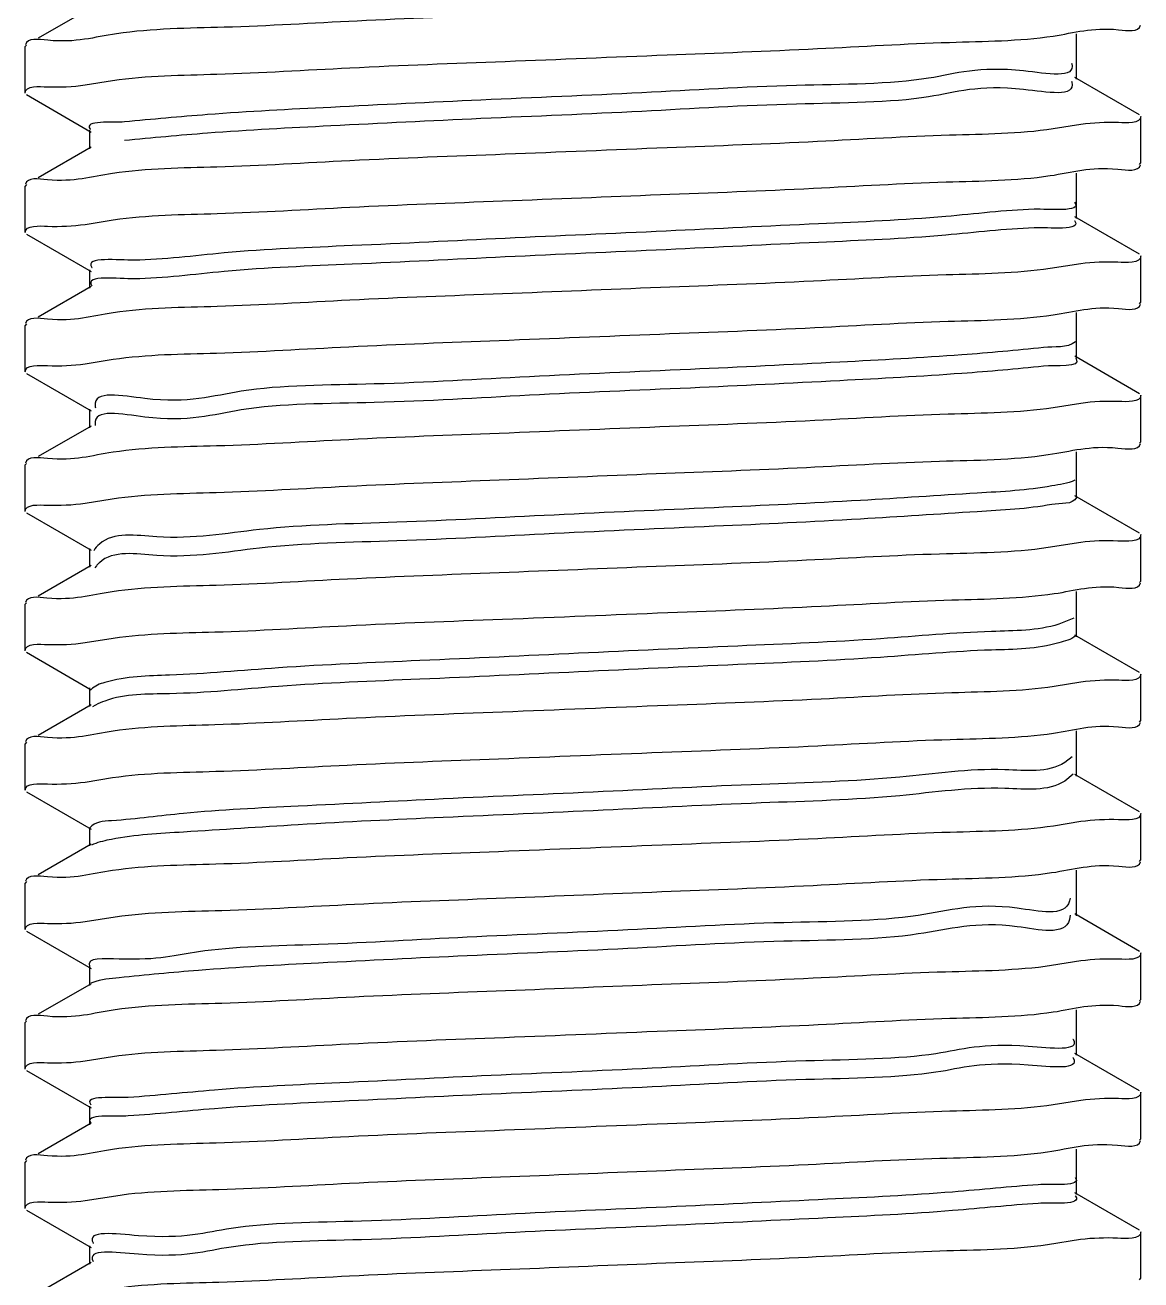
# Model space of a CAD drawing. Header units: millimetres. Extents: x -633009578 to 5705885, y -633235091 to 2571734.
# Drawn here: x 2450057.3 to 2450164.6, y 2001467.7 to 2001588.5 of the extents above; entities that cross this region are included whole.
import ezdxf

# ---------------------------------------------------------------- set-up
doc = ezdxf.new("R2010")
doc.units = ezdxf.units.MM
doc.header["$LTSCALE"] = 1000
doc.header["$MEASUREMENT"] = 0
doc.layers.get('0').update_dxf_attribs({"color": 9})
doc.layers.add('E-WIRE-系统', color=3, linetype='Continuous')

# ---------------------------------------------------------------- blocks, each defined once
blk = doc.blocks.new('G$CF4FACE3C')
at = {"layer": 'E-WIRE-系统'}
for p, q in [((-13618.42997922306, 4626.218022687943), (-13623.03061806643, 4623.554568788735)), ((-13532.67598626227, 4621.61760533636), (-13532.67598626227, 4623.954808304086)), ((-13624.05067991139, 4622.964209037484), (-13624.16555737914, 4622.831297516474)), ((-13624.16555737914, 4618.785656888853), (-13624.16555737914, 4622.831297516474)), ((-13532.67598626227, 4619.999349089456), (-13532.67598626227, 4621.61760533636)), ((-13618.93525966653, 4619.496765253716), (-13616.54697425757, 4619.882505922345)), ((-13533.12140733819, 4619.826554260333), (-13533.08911232394, 4619.731189542566)), ((-13527.18505965034, 4616.895748084993), (-13532.80576034915, 4620.149561736034)), ((-13624.05062995618, 4618.652716502198), (-13618.43002554239, 4615.398958552629)), ((-13527.07018215349, 4612.717195935664), (-13527.07018215349, 4616.762836573878)), ((-13618.5597532955, 4615.549144383753), (-13618.5597532955, 4613.930888137664)), ((-13532.30134727899, 4616.052996429265), (-13534.71069161827, 4615.6643664164)), ((-13618.42997922306, 4614.081100782962), (-13623.03061806643, 4611.417646831018)), ((-13532.67598626227, 4609.480683432543), (-13532.67598626227, 4611.817886399687)), ((-13527.18510961672, 4612.584255528054), (-13527.07018215349, 4612.717195935664)), ((-13624.05067991139, 4610.827287133201), (-13624.16555737914, 4610.694375633146)), ((-13624.16555737914, 4606.648734983872), (-13624.16555737914, 4610.694375633146)), ((-13532.67598626227, 4607.862427184475), (-13532.67598626227, 4609.480683432543)), ((-13618.93349520187, 4607.356464922661), (-13616.49217119557, 4607.749631929793)), ((-13527.18505965034, 4604.758826180594), (-13532.80576034915, 4608.012639829773)), ((-13624.05062995618, 4606.51579458674), (-13618.43002554239, 4603.262036647531)), ((-13527.07018215349, 4600.580274031963), (-13527.07018215349, 4604.625914679258)), ((-13618.5597532955, 4603.412222478888), (-13618.5597532955, 4601.793966231868)), ((-13532.30829748162, 4603.931957146269), (-13534.97597354418, 4603.507996620727)), ((-13618.42997922306, 4601.944178879145), (-13623.03061806643, 4599.280724927899)), ((-13527.18510961672, 4600.447333623539), (-13527.07018215349, 4600.580274031963)), ((-13624.05067991139, 4598.690365228686), (-13624.16555737914, 4598.55745372863)), ((-13532.67598626227, 4597.34376152698), (-13532.67598626227, 4599.680964494008)), ((-13624.16555737914, 4594.511813079356), (-13624.16555737914, 4598.55745372863)), ((-13532.67598626227, 4595.725505279959), (-13532.67598626227, 4597.34376152698)), ((-13618.9341802164, 4595.221119757276), (-13616.51660954137, 4595.610906557995)), ((-13527.18505965034, 4592.621904276777), (-13532.80576034915, 4595.875717925257)), ((-13624.05062995618, 4594.378872682224), (-13618.43002554239, 4591.125114742434)), ((-13527.07018215349, 4588.443352126866), (-13527.07018215349, 4592.488992775441)), ((-13618.5597532955, 4591.275300575071), (-13618.5597532955, 4589.657044328051)), ((-13532.30089983065, 4591.779259729432), (-13534.70896065119, 4591.39065052208)), ((-13618.07835070696, 4589.946554575698), (-13618.068081334, 4589.865211952827)), ((-13618.42997922306, 4589.807256973349), (-13623.03061806643, 4587.143803076004)), ((-13527.18510961672, 4588.310411740211), (-13527.07018215349, 4588.443352126866)), ((-13532.67598626227, 4585.206839621882), (-13532.67598626227, 4587.544042590191)), ((-13624.05067991139, 4586.55344332417), (-13624.16555737914, 4586.420531824115)), ((-13624.16555737914, 4582.374891175539), (-13624.16555737914, 4586.420531824115)), ((-13532.67598626227, 4583.588583376142), (-13532.67598626227, 4585.206839621882)), ((-13618.93756119581, 4583.089782428113), (-13616.60267897043, 4583.46761204279)), ((-13527.18505965034, 4580.484982371097), (-13532.80576034915, 4583.73879602144)), ((-13624.05062995618, 4582.24195078772), (-13618.43002554239, 4578.988192839315)), ((-13527.07018215349, 4576.306430221768), (-13527.07018215349, 4580.352070871624)), ((-13618.5597532955, 4579.138378671254), (-13618.5597532955, 4577.52012242435)), ((-13532.31057380862, 4579.667590905796), (-13535.13130211411, 4579.222903606016)), ((-13618.42997922306, 4577.670335069648), (-13623.03061806643, 4575.006881171023)), ((-13617.95997332036, 4577.641193100601), (-13618.10492676403, 4577.451286089723)), ((-13617.91953572351, 4577.687874548952), (-13617.95997332036, 4577.641193100601)), ((-13527.18510961672, 4576.173489835113), (-13527.07018215349, 4576.306430221768)), ((-13532.67598626227, 4573.069917718065), (-13532.67598626227, 4575.40712068521)), ((-13624.05067991139, 4574.41652142047), (-13624.16555737914, 4574.283609919366)), ((-13624.16555737914, 4570.23796926986), (-13624.16555737914, 4574.283609919366)), ((-13532.89893892687, 4573.06742516451), (-13534.20240057609, 4572.553341647494)), ((-13532.67598626227, 4571.451661470463), (-13532.67598626227, 4573.069917718065)), ((-13527.18505965034, 4568.348060466698), (-13532.80576034915, 4571.601874117623)), ((-13618.93381812936, 4570.947029419243), (-13616.50667348597, 4571.337796307984)), ((-13624.05062995618, 4570.105028883205), (-13618.43002554239, 4566.851270933519)), ((-13527.07018215349, 4564.169508318068), (-13527.07018215349, 4568.215148967807)), ((-13532.29853871162, 4567.498910004739), (-13534.61348321196, 4567.123882258427)), ((-13618.5597532955, 4567.001456766273), (-13618.5597532955, 4565.383200519835)), ((-13618.42997922306, 4565.533413164434), (-13623.03061806643, 4562.869959224598)), ((-13618.09998469055, 4565.473405197263), (-13618.29658793192, 4565.3496853736)), ((-13618.03021574486, 4565.511557967518), (-13618.09998469055, 4565.473405197263)), ((-13527.18510961672, 4564.036567931296), (-13527.07018215349, 4564.169508318068)), ((-13532.67598626227, 4560.932995814248), (-13532.67598626227, 4563.27019878081)), ((-13624.05067991139, 4562.279599514673), (-13624.16555737914, 4562.14668799378)), ((-13624.16555737914, 4558.101047364995), (-13624.16555737914, 4562.14668799378)), ((-13533.04733630153, 4561.011560335523), (-13533.68826036481, 4560.512744536507)), ((-13532.67598626227, 4559.314739566646), (-13532.67598626227, 4560.932995814248)), ((-13532.95118846931, 4559.508673461154), (-13533.68826036481, 4558.894488288905)), ((-13527.18505965034, 4556.211138562881), (-13532.80576034915, 4559.464952211943)), ((-13618.93522091513, 4558.812740493449), (-13616.55320947897, 4559.197435001843)), ((-13624.05062995618, 4557.968106979388), (-13618.43002554239, 4554.714349029702)), ((-13532.30056674988, 4555.366585082258), (-13534.68297113362, 4554.981806783355)), ((-13527.07018215349, 4552.032586414251), (-13527.07018215349, 4556.07822705165)), ((-13618.5597532955, 4554.864534861175), (-13618.5597532955, 4553.246278614155)), ((-13618.42997922306, 4553.396491261316), (-13623.03061806643, 4550.733037320082)), ((-13618.20195417106, 4553.403934647446), (-13618.3884631379, 4553.319435166311)), ((-13527.18510961672, 4551.899646027596), (-13527.07018215349, 4552.032586414251)), ((-13532.67598626227, 4548.796073909267), (-13532.67598626227, 4551.133276876411)), ((-13624.05067991139, 4550.142677608994), (-13624.16555737914, 4550.009766110452)), ((-13624.16555737914, 4545.964125461294), (-13624.16555737914, 4550.009766110452)), ((-13533.23250438529, 4548.701543558738), (-13533.27836374589, 4548.472147394437)), ((-13532.67598626227, 4547.177817662829), (-13532.67598626227, 4548.796073909267)), ((-13618.93054706743, 4546.661598328152), (-13616.32508313376, 4547.077283130027)), ((-13533.22042548261, 4547.210376489791), (-13533.27836374589, 4546.853891148116)), ((-13527.18505965034, 4544.074216657202), (-13532.80576034915, 4547.328030308126)), ((-13624.05062995618, 4545.83118507464), (-13618.43002554239, 4542.577427125419)), ((-13532.30323958211, 4543.239273226354), (-13534.83582016942, 4542.833623991464)), ((-13527.07018215349, 4539.895664509269), (-13527.07018215349, 4543.941305157845)), ((-13618.5597532955, 4542.72761295794), (-13618.5597532955, 4541.109356710338)), ((-13618.42997922306, 4541.259569356334), (-13623.03061806643, 4538.596115405089)), ((-13618.28014734481, 4541.367454628809), (-13618.44936694088, 4541.293433525483)), ((-13527.18510961672, 4539.762724122615), (-13527.07018215349, 4539.895664509269)), ((-13532.67598626227, 4536.659152004169), (-13532.67598626227, 4538.996354971314)), ((-13624.05067991139, 4538.005755706574), (-13624.16555737914, 4537.872844206053)), ((-13624.16555737914, 4533.827203557477), (-13624.16555737914, 4537.872844206053)), ((-13532.67598626227, 4535.040895757847), (-13532.67598626227, 4536.659152004169)), ((-13618.93533338164, 4534.538960767793), (-13616.55547743081, 4534.923423338099)), ((-13527.18505965034, 4531.937294753385), (-13532.80576034915, 4535.191108404309)), ((-13624.05062995618, 4533.694263170823), (-13618.43002554239, 4530.440505220904)), ((-13532.30086454889, 4531.093436475145), (-13534.69370017317, 4530.707169182715)), ((-13527.07018215349, 4527.75874260487), (-13527.07018215349, 4531.804383254144)), ((-13618.5597532955, 4530.590691052261), (-13618.5597532955, 4528.972434805473)), ((-13618.42997922306, 4529.122647450771), (-13623.03061806643, 4526.459193500108)), ((-13527.18510961672, 4527.625802216935), (-13527.07018215349, 4527.75874260487)), ((-13532.67598626227, 4524.522230100352), (-13532.67598626227, 4526.859433066915)), ((-13624.05067991139, 4525.868833800429), (-13624.16555737914, 4525.735922302236)), ((-13624.16555737914, 4521.690281652263), (-13624.16555737914, 4525.735922302236)), ((-13532.67598626227, 4522.903973853565), (-13532.67598626227, 4524.522230100352)), ((-13618.92816321272, 4522.385586780147), (-13616.28031484759, 4522.806704022805)), ((-13527.18505965034, 4519.800372849568), (-13532.80576034915, 4523.054186499561)), ((-13624.05062995618, 4521.557341265609), (-13618.43002554239, 4518.303583316039)), ((-13532.31292857649, 4518.986837566714), (-13535.20541897044, 4518.532961154939)), ((-13527.07018215349, 4515.62182070117), (-13527.07018215349, 4519.667461350327)), ((-13618.5597532955, 4518.45376914728), (-13618.5597532955, 4516.835512901074)), ((-13618.42997922306, 4516.985725546954), (-13623.03061806643, 4514.322271605488)), ((-13527.18510961672, 4515.488880313816), (-13527.07018215349, 4515.62182070117))]:
    blk.add_line(p, q, dxfattribs=at)
for points, start_tangent, end_tangent in [([(-13534.72138272109, 4627.800498652156), (-13543.87565201172, 4627.242105618236), (-13555.34883082518, 4626.697491897852), (-13568.54324977379, 4626.148024126305), (-13582.15496991621, 4625.60463257425), (-13595.27077539219, 4625.060458022053), (-13606.83315993007, 4624.516490833485), (-13616.20317721018, 4623.953325414681)], (-0.989106726983408, -0.1472001448226437), (-0.9892212741019132, -0.1464283813478891)), ([(-13616.20317721018, 4623.953325414681), (-13622.18810058804, 4623.384517930564), (-13624.14222405991, 4622.993140345789)], (-0.9892212738566453, -0.1464283830056969), (-0.3013456453440612, -0.9535149721066895)), ([(-13534.71069161827, 4623.755647671409), (-13529.01984639652, 4624.304825480678), (-13527.09408512432, 4624.691754155909)], (0.9890775586954412, 0.1473960070196001), (0.3075762556383116, 0.9515234347971444)), ([(-13616.54697425873, 4619.882505922345), (-13607.47331580892, 4620.437347534928), (-13595.90005080029, 4620.987347969436), (-13582.38175113429, 4621.549882732215), (-13568.30239922833, 4622.112073652912), (-13555.20699883392, 4622.658066396718), (-13543.72024904611, 4623.204652109649), (-13534.71069161827, 4623.755647671409)], (0.9890489976105111, 0.1475875344537268), (0.9890775584434336, 0.1473960087088393)), ([(-13533.08911232278, 4621.349445778993), (-13537.27201668546, 4620.715730172349), (-13545.54518312169, 4620.082014553132), (-13557.02613235801, 4619.448298883508), (-13570.49021854065, 4618.814583256957), (-13584.50125918561, 4618.180867608171), (-13597.5647296072, 4617.547151979175), (-13608.28718004189, 4616.913436361472), (-13615.52487191837, 4616.279720691615)], (0.2739958931591523, -0.9617308617965743), (-0.9958721155942641, -0.09076744671023923)), ([(-13533.09693023679, 4621.375457766349), (-13533.08911232278, 4621.349445778993)], (0.3011272165811787, -0.9535839760967746), (0.2739961938027605, -0.9617307761627323)), ([(-13624.16555737914, 4618.785656888853), (-13622.22986676847, 4619.332963986206)], (0, 1.000000000000498), (0.9993733962658787, -0.03539512448916757)), ([(-13622.22986676847, 4619.332963986206), (-13618.93525966839, 4619.496765253716)], (0.9993733964038147, -0.03539512059362126), (0.9906784426063852, 0.1362212294597439)), ([(-13533.08911232278, 4619.731189542566), (-13537.27201668546, 4619.097473914153), (-13545.54518312169, 4618.463758285856), (-13557.02613235801, 4617.830042636604), (-13570.49021854065, 4617.196327009355), (-13584.50125918561, 4616.562611349509), (-13597.5647296072, 4615.928895722493), (-13608.28718004189, 4615.295180094079), (-13615.52487191837, 4614.661464445177)], (0.2739958931169325, -0.9617308618092125), (-0.9958721155916785, -0.09076744673645358)), ([(-13615.52487191837, 4616.279720691615), (-13618.50577765983, 4615.646005064482), (-13618.48455859069, 4615.619916925789)], (-0.9958721152286476, -0.09076745072091126), (0.6853701517594142, -0.7281948607033234)), ([(-13529.01984639652, 4616.213544214377), (-13532.30134728039, 4616.052996429265)], (-0.9993499298202588, 0.03605159870769842), (-0.9907875141868598, -0.1354256317421954)), ([(-13527.07018215349, 4616.762836574111), (-13529.01984639652, 4616.213544214377)], (0, -1.000000000000542), (-0.9993499300448423, 0.03605159249065535)), ([(-13534.71069161827, 4615.6643664164), (-13543.72024904611, 4615.113370832638), (-13555.20699883392, 4614.566785120987), (-13568.30239922833, 4614.020792375552), (-13582.38175113429, 4613.458601466496), (-13595.90005080029, 4612.896066704881), (-13607.47331580892, 4612.346066259313), (-13616.54697425873, 4611.791224657325)], (-0.9890775584413556, -0.1473960087243898), (-0.9890489976088253, -0.1475875344648246)), ([(-13616.54697425873, 4611.791224657325), (-13622.22986676847, 4611.241682710708), (-13624.14142945525, 4610.856890710071)], (-0.9890489972978819, -0.1475875365439402), (-0.3101279646927063, -0.9506948224938372)), ([(-13534.97597354301, 4611.599277908099), (-13529.08628495294, 4612.158558184281), (-13527.09294384927, 4612.555811941274)], (0.9892319123033158, 0.1463564951772901), (0.2948900498700933, 0.9555311917921675)), ([(-13616.49217119557, 4607.749631929793), (-13607.45021410799, 4608.301643371698), (-13595.90026146243, 4608.850416845293), (-13582.61696893047, 4609.403506327304), (-13568.8844334993, 4609.951746898121), (-13555.57297362946, 4610.505126061733), (-13544.01196210575, 4611.05238649121), (-13534.97597354301, 4611.599277908099)], (0.9890824348671033, 0.1473632825294029), (0.9892319122807409, 0.146356495331467)), ([(-13536.35622451478, 4608.67513303028), (-13544.05461351993, 4608.041417412576), (-13555.11978084594, 4607.407701785443), (-13568.37143117166, 4606.77398611547), (-13582.39604211296, 4606.140270497766), (-13595.69764128909, 4605.506554837688), (-13606.85737842578, 4604.872839219286), (-13614.68487061886, 4604.23912359227)], (-0.9994041683436827, -0.03451533422786354), (-0.9998803184020981, -0.01547090406728909)), ([(-13532.841484081, 4609.30329662119), (-13536.35622451478, 4608.67513303028)], (0.6053052623829338, -0.7959934292004932), (-0.9994041683388156, -0.03451533437634088)), ([(-13532.85823724465, 4607.70569828141), (-13532.84578298405, 4607.690592442639), (-13536.35622451478, 4607.056876773597)], (0.652022629820422, -0.7581995056858596), (-0.9994041683829732, -0.03451533307800247)), ([(-13624.16555737914, 4606.648734983872), (-13622.20810522395, 4607.199130808236)], (0, 1.000000000000455), (0.999332882997293, -0.0365210755962058)), ([(-13622.20810522395, 4607.199130808236), (-13618.93349520187, 4607.356464922661)], (0.9993328828665645, -0.03652107914028103), (0.9909327129813755, 0.1343590649828242)), ([(-13536.35622451478, 4607.056876773597), (-13544.05461351993, 4606.42316114495), (-13555.11978084594, 4605.789445516071), (-13568.37143117166, 4605.155729878577), (-13582.39604211296, 4604.522014250862), (-13595.69764128909, 4603.888298579608), (-13606.85737842578, 4603.254582952126), (-13614.68487061886, 4602.620867345482)], (-0.999404168344092, -0.03451533422455844), (-0.9998803184015628, -0.01547090407018038)), ([(-13614.68487061886, 4604.23912359227), (-13618.34517757595, 4603.605407921714), (-13618.33380143368, 4603.590488012764)], (-0.9998803183459065, -0.01547090767802015), (0.6193927720384202, -0.7850812656507898)), ([(-13527.07018215349, 4604.625914679258), (-13529.08628495294, 4604.06727691798)], (0, -1.000000000000394), (-0.9992057687809527, 0.03984760515604598)), ([(-13534.97597354301, 4603.507996620727), (-13544.01196210575, 4602.961105237366), (-13555.57297362946, 4602.41384478414), (-13568.8844334993, 4601.860465642414), (-13582.61696893047, 4601.312225061352), (-13595.90026146243, 4600.7591355677), (-13607.45021410799, 4600.210362106678), (-13616.49217119557, 4599.658350652782)], (-0.9892319122754252, -0.1463564953651186), (-0.989082434868648, -0.1473632825181191)), ([(-13529.08628495294, 4604.06727691798), (-13532.30829748162, 4603.931957146269)], (-0.9992057685457815, 0.03984761103936463), (-0.9919256654553654, -0.1268206379535451)), ([(-13614.68487061886, 4602.620867345482), (-13618.3528112974, 4601.997822659905)], (-0.999880318407907, -0.01547090365729667), (0.5707900204542088, -0.8210960677959395)), ([(-13534.70896065119, 4599.481931800372), (-13529.00600994937, 4600.032947456348), (-13527.09431779501, 4600.417714494863)], (0.9890409970424909, 0.1476411398257173), (0.3101449163021424, 0.9506892925095592)), ([(-13616.49217119557, 4599.658350652782), (-13622.20810522395, 4599.107849530177), (-13624.14181112242, 4598.719647255144)], (-0.9890824346763655, -0.1473632838092896), (-0.3059129459450384, -0.9520594884269687)), ([(-13616.51660954137, 4595.610906557995), (-13607.50053718546, 4596.162067966186), (-13596.00506952615, 4596.708902435726), (-13582.90332779242, 4597.255065191886), (-13568.92012898577, 4597.813390906202), (-13555.44029774494, 4598.374004271463), (-13543.849694659, 4598.923986611073), (-13534.70896065119, 4599.481931800372)], (0.9890812324400061, 0.1473713528308662), (0.989040997062926, 0.1476411396906545)), ([(-13535.53804297373, 4596.634535930934), (-13542.64251510124, 4596.000820271671), (-13553.26439082529, 4595.367104643374), (-13566.27065964881, 4594.733389024972), (-13580.273973373, 4594.099673344637), (-13593.7806315003, 4593.465957726701), (-13605.34991050581, 4592.832242077333), (-13613.74774254672, 4592.19852645963), (-13618.07835070603, 4591.564810833079), (-13618.05009817751, 4591.390960151912)], (-0.9944020606103237, -0.1056623956458262), (0.2213096918461686, -0.9752035789132296)), ([(-13532.75696456851, 4597.129047293332), (-13535.53804297373, 4596.634535930934)], (-0.7978996074684445, -0.6027903585836663), (-0.9944020604743554, -0.1056623969235808)), ([(-13532.72928701527, 4595.677886215155), (-13532.70879179542, 4595.64999530185), (-13535.53804297373, 4595.016279673553)], (0.6662423416944264, -0.7457353030392013), (-0.9944020605807744, -0.1056623959214171)), ([(-13624.16555737914, 4594.511813079589), (-13622.21449260227, 4595.061304055387)], (0, 0.9999999999996747), (0.9993464636609469, -0.03614755275027036)), ([(-13622.21449260227, 4595.061304055387), (-13618.9341802164, 4595.221119757276)], (0.9993464635774161, -0.03614755503751419), (0.9908230944541075, 0.1351650675877452)), ([(-13535.53804297373, 4595.016279673553), (-13542.64251510124, 4594.382564002997), (-13553.26439082529, 4593.748848385876), (-13566.27065964881, 4593.115132757579), (-13580.273973373, 4592.481417107978), (-13593.7806315003, 4591.847701479914), (-13605.34991050581, 4591.213985811337), (-13613.74774254672, 4590.580270203995), (-13618.07835070603, 4589.946554575698)], (-0.9944020606066326, -0.1056623956841358), (0.08967241166659497, -0.9959713141383264)), ([(-13527.07018215349, 4592.488992775441), (-13529.00600994937, 4591.941666179686)], (0, -1.00000000000037), (-0.9993695460303009, 0.03550366832550429)), ([(-13534.70896065119, 4591.39065052208), (-13543.849694659, 4590.832705355133), (-13555.44029774494, 4590.282723006443), (-13568.92012898577, 4589.722109630122), (-13582.90332779242, 4589.163783914526), (-13596.00506952615, 4588.617621180252), (-13607.50053718546, 4588.070786710014), (-13616.51660954137, 4587.519625281333)], (-0.9890409970652004, -0.1476411396756644), (-0.9890812324378325, -0.1473713528461126)), ([(-13529.00600994937, 4591.941666179686), (-13532.30089983065, 4591.779259729665)], (-0.999369546116706, 0.03550366595268208), (-0.9907607029430723, -0.1356216409891141)), ([(-13535.13130211271, 4587.314184861141), (-13529.07028922834, 4587.886950436165), (-13527.09314460005, 4588.281791945337)], (0.9892452517759988, 0.1462663045245416), (0.2971467981807811, 0.954831807351861)), ([(-13616.51660954137, 4587.519625281333), (-13622.21449260227, 4586.970022779773), (-13624.14169724355, 4586.582821638905)], (-0.9890812321631041, -0.1473713546882025), (-0.3071720417550557, -0.9516540005509586)), ([(-13616.60267897183, 4583.46761204279), (-13607.54523689928, 4584.022786353598), (-13596.11738403095, 4584.567053551204), (-13582.91159554431, 4585.117810568889), (-13569.23814457981, 4585.663699176279), (-13556.16733675241, 4586.205394518562), (-13544.58451323351, 4586.748726360966), (-13535.13130211271, 4587.314184861141)], (0.9890745720361773, 0.147416047130077), (0.9892452519980257, 0.1462663030222656)), ([(-13534.81950620818, 4584.593938788981), (-13541.31239868049, 4583.960223161732), (-13551.46457512071, 4583.326507501421), (-13564.19312673341, 4582.692791883484), (-13578.14032888459, 4582.059076214209), (-13591.81846621912, 4581.425360586494), (-13603.76852400135, 4580.791644978686), (-13612.71581764054, 4580.157929309527), (-13617.70596036897, 4579.524213691009), (-13618.18204229535, 4578.941362686804)], (-0.9838041566199023, -0.1792467054606147), (-0.4624725848644471, -0.8866335817281893)), ([(-13532.82492826274, 4585.093549833633), (-13534.81950620818, 4584.593938788981)], (-0.8869377637269682, -0.4618889512349929), (-0.9838041579173633, -0.1792466983326859)), ([(-13532.68378981855, 4583.591965684784), (-13534.81950620818, 4582.975682532066)], (-0.397682760780262, -0.917522981608257), (-0.9838041571997614, -0.1792467022810164)), ([(-13624.16555737914, 4582.374891175772), (-13622.2653299165, 4582.917128074332)], (0, 0.9999999999996263), (0.9994337795298508, -0.03364699593009822)), ([(-13622.2653299165, 4582.917128074332), (-13618.93756119581, 4583.089782428113)], (0.9994337798466828, -0.03364698649116937), (0.9903850814769191, 0.1383379571455169)), ([(-13534.81950620818, 4582.975682532066), (-13541.31239868049, 4582.341966912965), (-13551.46457512071, 4581.708251233329), (-13564.19312673341, 4581.074535615626), (-13578.14032888459, 4580.440819966723), (-13591.81846621912, 4579.807104338426), (-13603.76852400135, 4579.173388721072), (-13612.71581764054, 4578.539673062507), (-13617.70596036897, 4577.905957433046), (-13617.91953572351, 4577.687874548952)], (-0.9838041566163161, -0.179246705479437), (-0.6630203319458541, -0.7486013888738885)), ([(-13527.07018215349, 4580.352070871624), (-13529.07028922834, 4579.79566918232)], (0, -0.9999999999996347), (-0.9992011649407021, 0.03996288252129063)), ([(-13535.13130211271, 4579.222903606016), (-13544.58451323351, 4578.657445095363), (-13556.16733675241, 4578.114113252261), (-13569.23814457981, 4577.572417899966), (-13582.91159554431, 4577.026529292576), (-13596.11738403095, 4576.475772295496), (-13607.54523689928, 4575.931505097193), (-13616.60267897183, 4575.376330777537)], (-0.9892452519943324, -0.1462663030477533), (-0.9890745720379156, -0.1474160471188782)), ([(-13529.07028922834, 4579.79566918232), (-13532.31057380722, 4579.667590905796)], (-0.9992011650201977, 0.03996288057547319), (-0.9924496433315078, -0.1226527841175608)), ([(-13534.61348321196, 4575.215163534158), (-13528.99441926181, 4575.760755679454), (-13527.09454968246, 4576.143677627551)], (0.9890735237560632, 0.1474230802983486), (0.3126911664633701, 0.9498548491299406)), ([(-13616.60267897183, 4575.376330777537), (-13622.2653299165, 4574.825846808148), (-13624.14079251955, 4574.446653397521)], (-0.989074571988645, -0.1474160474510459), (-0.3171223023717414, -0.9483846505181938)), ([(-13616.50667348714, 4571.337796308217), (-13607.65600180696, 4571.880006361869), (-13596.20830717403, 4572.426138777402), (-13582.61469811271, 4572.992831931682), (-13568.22269865056, 4573.567594271735), (-13554.88931214833, 4574.124333692132), (-13543.50924351928, 4574.668129570666), (-13534.61348321196, 4575.215163534158)], (0.9891589236890107, 0.1468489825859354), (0.9890735240709126, 0.1474230781855076)), ([(-13534.20240057609, 4572.553341647494), (-13540.06757098855, 4571.919626018615), (-13549.72480824566, 4571.285910401493), (-13562.14399753907, 4570.652194741997), (-13576.0004131163, 4570.018479114282), (-13589.81602367759, 4569.384763443959), (-13602.1171505372, 4568.751047816942), (-13611.59166137478, 4568.117332209018), (-13617.22893241607, 4567.483616549755), (-13618.4122693087, 4566.86797826516)], (-0.9561923659318851, -0.2927390635606505), (-0.6710257182535823, -0.7414340735664745)), ([(-13532.77475831029, 4571.545577618177), (-13534.20240057609, 4570.935085388832)], (-0.6890682871323108, -0.7246964162092315), (-0.9561923675537249, -0.2927390582572791)), ([(-13624.16555737914, 4570.23796926986), (-13622.20810680371, 4570.788364894805)], (0, 1.000000000000365), (0.9993367279873608, -0.03641571221732778)), ([(-13622.20810680371, 4570.788364894805), (-13618.93381812936, 4570.947029419243)], (0.9993367276294767, -0.03641572201766871), (0.9908591516883164, 0.1349004874571047)), ([(-13534.20240057609, 4570.935085388832), (-13540.06757098855, 4570.301369771711), (-13549.72480824566, 4569.667654144461), (-13562.14399753907, 4569.033938475419), (-13576.0004131163, 4568.400222866214), (-13589.81602367759, 4567.766507196939), (-13602.1171505372, 4567.132791579235), (-13611.59166137478, 4566.499075952102), (-13617.22893241607, 4565.865360292257), (-13618.03021574486, 4565.511557967518)], (-0.9561923659284801, -0.2927390635729135), (-0.8826882957983267, -0.4699589050728787)), ([(-13527.07018215349, 4568.215148967807), (-13528.99441926181, 4567.669474413153)], (0, -1.000000000000112), (-0.9994031484172304, 0.03454485393341207)), ([(-13534.61348321196, 4567.123882258427), (-13543.50924351928, 4566.576848293538), (-13554.88931214833, 4566.033052426181), (-13568.22269865056, 4565.476312994841), (-13582.61469811271, 4564.901550654671), (-13596.20830717403, 4564.33485749003), (-13607.65600180696, 4563.788725107326), (-13616.50667348714, 4563.246515041101)], (-0.9890735240711936, -0.1474230781853139), (-0.9891589236924839, -0.1468489825630493)), ([(-13528.99441926181, 4567.669474413153), (-13532.29853871302, 4567.498910004739)], (-0.9994031480982813, 0.03454486318502129), (-0.9903497459656337, -0.1385906947248122)), ([(-13534.68297113362, 4563.073088059551), (-13529.01284501399, 4563.621209818753), (-13527.09421175579, 4564.007038056967)], (0.9890752221193644, 0.1474116853905905), (0.3089729704134807, 0.9510708194209976)), ([(-13616.50667348714, 4563.246515041101), (-13622.20810680371, 4562.697083607432), (-13624.14180420688, 4562.308887214167)], (-0.989158923628377, -0.1468489829949504), (-0.3059879038199496, -0.952035399928257)), ([(-13616.55320947897, 4559.197435001843), (-13607.58080455195, 4559.747063146555), (-13596.12962088012, 4560.292672621319), (-13582.9615078147, 4560.841957855853), (-13568.72482119454, 4561.410473534255), (-13555.17131155753, 4561.975022164057), (-13543.65705792257, 4562.523380319704), (-13534.68297113362, 4563.073088059551)], (0.9890803044208909, 0.147377581086133), (0.989075222237293, 0.147411684599526)), ([(-13533.68826036481, 4560.512744536507), (-13538.91112700477, 4559.879028877709), (-13548.04941565893, 4559.245313258725), (-13560.12836652831, 4558.61159763101), (-13573.85954630608, 4557.977881972329), (-13587.77828231454, 4557.344166344032), (-13600.39989572112, 4556.710450695246), (-13610.37806862663, 4556.076735067763), (-13616.64845280163, 4555.443019449827), (-13618.52507151873, 4554.836878407863)], (-0.8468526686899901, -0.5318275637213077), (-0.623471723173535, -0.7818458993966644)), ([(-13624.16555737914, 4558.101047364995), (-13622.22407709109, 4558.649177863728)], (0, 0.9999999999993905), (0.9993667018482866, -0.0355836372114048)), ([(-13622.22407709109, 4558.649177863728), (-13618.93522091513, 4558.812740493449)], (0.9993667021599552, -0.03558362845881197), (0.9906584206395063, 0.1363667614049042)), ([(-13533.68826036481, 4558.894488288905), (-13538.91112700477, 4558.260772630223), (-13548.04941565893, 4557.627057001344), (-13560.12836652831, 4556.993341374211), (-13573.85954630608, 4556.359625704936), (-13587.77828231454, 4555.725910097943), (-13600.39989572112, 4555.092194437748), (-13610.37806862663, 4554.458478810266), (-13616.64845280163, 4553.82476318127), (-13618.20195417106, 4553.403934647446)], (-0.8468526687492941, -0.5318275636257456), (-0.9301650769682913, -0.3671415661430085)), ([(-13529.01284501399, 4555.529928541393), (-13532.30056674988, 4555.366585082258)], (-0.9993648580944222, 0.03563538135682175), (-0.9906635681172296, -0.1363293614988046)), ([(-13527.07018215349, 4556.07822705165), (-13529.01284501399, 4555.529928541393)], (0, -1.000000000000398), (-0.9993648579614143, 0.03563538510291746)), ([(-13534.68297113362, 4554.981806783355), (-13543.65705792257, 4554.432099053753), (-13555.17131155753, 4553.883740907419), (-13568.72482119454, 4553.319192268536), (-13582.9615078147, 4552.750676588272), (-13596.12962088012, 4552.201391335693), (-13607.58080455195, 4551.655781891081), (-13616.55320947897, 4551.106153724832)], (-0.9890752222357926, -0.147411684610706), (-0.9890803044168385, -0.1473775811128048)), ([(-13534.83582016942, 4550.924905278836), (-13529.0016769385, 4551.485876835301), (-13527.09435311076, 4551.869996337569)], (0.9891535381421824, 0.146885254471751), (0.3105427976391694, 0.9505593988991287)), ([(-13616.55320947897, 4551.106153724832), (-13622.22407709109, 4550.557896607206), (-13624.14152448741, 4550.172201329959)], (-0.9890803042418805, -0.1473775822877275), (-0.3090786117487582, -0.9510364933903868)), ([(-13616.32508313376, 4547.077283130027), (-13607.03957256442, 4547.638570166077), (-13595.50425914791, 4548.183114328305), (-13582.35132537014, 4548.729573766002), (-13568.7719296522, 4549.271658186684), (-13555.60116382595, 4549.819285213365), (-13544.08403657726, 4550.364002067246), (-13534.83582016942, 4550.924905278836)], (0.989183220924198, 0.1466852257116029), (0.9891535376747208, 0.1468852576196361)), ([(-13533.27836374706, 4548.472147394437), (-13537.84594174731, 4547.838431767537), (-13546.44256256358, 4547.204716118751), (-13558.1512448343, 4546.571000500931), (-13571.72305097571, 4545.937284873333), (-13585.71030823467, 4545.303569202661), (-13598.6210288622, 4544.669853574247), (-13609.07805649959, 4544.036137926043), (-13615.96596467658, 4543.40242230834), (-13618.55003640312, 4542.768706679926), (-13618.53697007033, 4542.743285294273)], (-0.2671537823993207, -0.9636539091134789), (0.5667462158755332, -0.8238924242404227)), ([(-13624.16555737914, 4545.964125461294), (-13622.21635550447, 4546.513352282927)], (0, 1.000000000000085), (0.99931704808677, -0.03695182545240329)), ([(-13622.21635550447, 4546.513352282927), (-13618.93054706743, 4546.661598328152)], (0.9993170481877662, -0.03695182270583307), (0.9915391255970016, 0.1298081754380567)), ([(-13533.27836374706, 4546.853891148116), (-13537.84594174731, 4546.220175520983), (-13546.44256256358, 4545.586459861253), (-13558.1512448343, 4544.952744232374), (-13571.72305097571, 4544.31902862608), (-13585.71030823467, 4543.685312956455), (-13598.6210288622, 4543.051597338519), (-13609.07805649959, 4542.417881667498), (-13615.96596467658, 4541.784166039783), (-13618.28014734481, 4541.367454628809)], (-0.2671537820992546, -0.9636539091967297), (-0.9426495829830723, -0.3337840075564024)), ([(-13529.0016769385, 4543.394595558522), (-13532.30323958211, 4543.239273226354)], (-0.9993557722495888, 0.03588928071098584), (-0.9912237147660982, -0.1321951106662094)), ([(-13527.07018215349, 4543.941305157845), (-13529.0016769385, 4543.394595558522)], (0, -1.000000000000236), (-0.9993557723598445, 0.03588927764312731)), ([(-13534.83582016942, 4542.833623991464), (-13544.08403657726, 4542.272720810375), (-13555.60116382595, 4541.728003935772), (-13568.7719296522, 4541.180376920383), (-13582.35132537014, 4540.638292511809), (-13595.50425914791, 4540.091833051411), (-13607.03957256442, 4539.547288899426), (-13616.32508313376, 4538.986001853249)], (-0.9891535376769004, -0.1468852576047361), (-0.9891832209260892, -0.1466852257007934)), ([(-13534.69370017434, 4538.798450448434), (-13529.01539275725, 4539.347004112438), (-13527.09416535031, 4539.73323326523)], (0.9890769999535617, 0.147399756318134), (0.3084613869022088, 0.9512368647128471)), ([(-13616.32508313376, 4538.986001853249), (-13622.21635550447, 4538.422071037698), (-13624.14172527147, 4538.035111654317)], (-0.9891832208430754, -0.1466852262592191), (-0.306874514323638, -0.9517499842185637)), ([(-13616.55547742988, 4534.923423338099), (-13607.55011557858, 4535.474841092015), (-13596.00761281769, 4536.0241814279), (-13582.45800563111, 4536.588365072734), (-13568.27616009652, 4537.154676434584), (-13555.1490818467, 4537.702153648599), (-13543.68327258527, 4538.24815123959), (-13534.69370017434, 4538.798450448434)], (0.9890641768148873, 0.1474857760647069), (0.989077000175453, 0.1473997548309358)), ([(-13532.97995482245, 4536.442123214132), (-13532.97372979415, 4536.431550295441), (-13536.87466345052, 4535.797834624653), (-13544.90824389295, 4535.164119009511), (-13556.21754795732, 4534.530403349432), (-13569.59623875748, 4533.89668773103), (-13583.61724282126, 4533.262972102617), (-13596.78497250704, 4532.629256453482), (-13607.69485710911, 4531.995540826349), (-13615.18316484895, 4531.361825166154)], (0.5147001349931392, -0.8573702646180652), (-0.9980913808669213, -0.06175431514603418)), ([(-13532.97995482245, 4536.442123214132), (-13532.96722400445, 4536.420014443924)], (0.5146994248985002, -0.8573706911410389), (0.4824230990518255, -0.8759383274178926)), ([(-13624.16555737914, 4533.827203557477), (-13622.22642283654, 4534.375000583474)], (0, 0.9999999999999715), (0.9993702022165241, -0.03548519300223399)), ([(-13622.22642283654, 4534.375000583474), (-13618.93533338164, 4534.538960768026)], (0.9993702025053061, -0.03548518485040793), (0.9906481014125526, 0.136441706109312)), ([(-13532.97372979415, 4534.813294027233), (-13536.87466345052, 4534.179578389158), (-13544.90824389295, 4533.545862761792), (-13556.21754795732, 4532.912147090887), (-13569.59623875748, 4532.278431463754), (-13583.61724282126, 4531.644715856062), (-13596.78497250704, 4531.011000196566), (-13607.69485710911, 4530.37728456757), (-13615.18316484895, 4529.743568898295)], (0.4998066232792172, -0.8661370211042217), (-0.9980913808530886, -0.06175431537174259)), ([(-13532.9904929495, 4534.840910971048), (-13532.97372979415, 4534.813294027233)], (0.5365783702637615, -0.8438504919123), (0.4998069925321918, -0.8661368080174019)), ([(-13615.18316484895, 4531.361825166154), (-13618.45113553782, 4530.728109538089), (-13618.43393549114, 4530.708245474845)], (-0.9980913811084432, -0.06175431122919004), (0.6827044990290952, -0.7306945783566654)), ([(-13529.01539275725, 4531.255722857197), (-13532.30086454889, 4531.093436475145)], (-0.99935933637313, 0.03578989808767521), (-0.9907110575914102, -0.1359838239184571)), ([(-13527.07018215349, 4531.804383254144), (-13529.01539275725, 4531.255722857197)], (0, -1.000000000000473), (-0.9993593362558627, 0.0357899013435073)), ([(-13615.18316484895, 4529.743568898295), (-13618.44897552114, 4529.107169919997)], (-0.9980913810864502, -0.0617543116108348), (0.6316491975272379, -0.7752543397256383)), ([(-13534.69370017434, 4530.707169182715), (-13543.68327258527, 4530.156869973172), (-13555.1490818467, 4529.610872382415), (-13568.27616009652, 4529.063395168283), (-13582.45800563111, 4528.497083807015), (-13596.00761281769, 4527.932900152053), (-13607.55011557858, 4527.383559814887), (-13616.55547742988, 4526.832142070518)], (-0.9890770001756138, -0.1473997548308434), (-0.9890641768147341, -0.1474857760645669)), ([(-13616.55547742988, 4526.832142070518), (-13622.22642283654, 4526.283719317871), (-13624.14148455928, 4525.898391055409)], (-0.9890641764171155, -0.147485778732748), (-0.3095192689807655, -0.9508931707244269)), ([(-13616.28031484759, 4522.806704023038), (-13607.29342307919, 4523.351437412784), (-13595.92473790469, 4523.890891470946), (-13582.79799305811, 4524.43777222163), (-13569.23027088353, 4524.979405708495), (-13556.03828647779, 4525.526392785483), (-13544.55334148882, 4526.065730251255), (-13535.2054189716, 4526.624242431601)], (0.9892621185666761, 0.1461521835917682), (0.9892902315645552, 0.1459617680465277)), ([(-13535.2054189716, 4526.624242431601), (-13529.11282205838, 4527.196414306178), (-13527.09247948998, 4527.597766483785)], (0.9892902314216474, 0.1459617690109691), (0.2896854137428078, 0.9571219154656417)), ([(-13535.99970688578, 4523.757237536716), (-13543.45027417527, 4523.123521855683), (-13554.33208329021, 4522.489806238445), (-13567.484397277, 4521.856090588495), (-13581.50428962591, 4521.22237497312), (-13594.89629143802, 4520.588659344125), (-13606.23190927668, 4519.954943685443), (-13614.30199948442, 4519.321228056564), (-13618.24574443046, 4518.687512397417), (-13618.22624415928, 4518.653040304664)], (-0.9977996236737935, -0.06630166662561618), (0.5129157969183802, -0.8584389234294939)), ([(-13532.77802844741, 4524.394592333236), (-13535.99970688578, 4523.757237536716)], (0.6314956096258492, -0.7753794522827927), (-0.997799623788613, -0.06630166489890883)), ([(-13624.16555737914, 4521.690281652263), (-13622.16162381414, 4522.247219071607)], (0, 0.9999999999997741), (0.9992283653512505, -0.03927688731296311)), ([(-13622.16162381414, 4522.247219071607), (-13618.92816321109, 4522.38558678038)], (0.9992283650143698, -0.03927689587678126), (0.99181301075413, 0.1276986754052486)), ([(-13532.79319713381, 4522.793592875241), (-13532.77511590719, 4522.772696896223), (-13535.99970688578, 4522.138981268508)], (0.6855782402192716, -0.7279989536942548), (-0.9977996234183422, -0.06630167045026579)), ([(-13535.99970688578, 4522.138981268508), (-13543.45027417527, 4521.505265618558), (-13554.33208329021, 4520.871549990843), (-13567.484397277, 4520.237834320986), (-13581.50428962591, 4519.604118714342), (-13594.89629143802, 4518.970403087209), (-13606.23190927668, 4518.336687427596), (-13614.30199948442, 4517.70297180966), (-13618.24574443046, 4517.069256140036)], (-0.9977996236720958, -0.06630166665043351), (0.4700278503034333, -0.8826515846814387)), ([(-13529.11282205838, 4519.105133029516), (-13532.31292857649, 4518.986837566714)], (-0.9991220558146156, 0.04189412350568086), (-0.9928048543291998, -0.1197435644274288)), ([(-13527.07018215349, 4519.667461350327), (-13529.11282205838, 4519.105133029516)], (0, -0.9999999999998137), (-0.9991220558938693, 0.04189412163207092)), ([(-13535.2054189716, 4518.532961154939), (-13544.55334148882, 4517.974448974244), (-13556.03828647779, 4517.435111519182), (-13569.23027088353, 4516.888124432298), (-13582.79799305811, 4516.346490944852), (-13595.92473790469, 4515.799610193935), (-13607.29342307919, 4515.260156136239), (-13616.28031484759, 4514.715422766982)], (-0.9892902315646863, -0.1459617680467859), (-0.9892621185652997, -0.1461521836031029)), ([(-13618.25038934895, 4517.078128065914), (-13618.24574443046, 4517.069256140036)], (0.4575139749596397, -0.8892024307037873), (0.4700268008763278, -0.8826521436107816))]:
    blk.add_spline(points, degree=3, dxfattribs=dict(at, start_tangent=start_tangent, end_tangent=end_tangent))

msp = doc.modelspace()

# ---------------------------------------------------------------- block references
at = {"xscale": 1.10592, "yscale": 1.10592, "zscale": 1.10592}
msp.add_blockref('G$CF4FACE3C', (2465124.496627273, 1996473.942841334, -46.07999998803452), dxfattribs=at)

doc.saveas('drawing.dxf')
